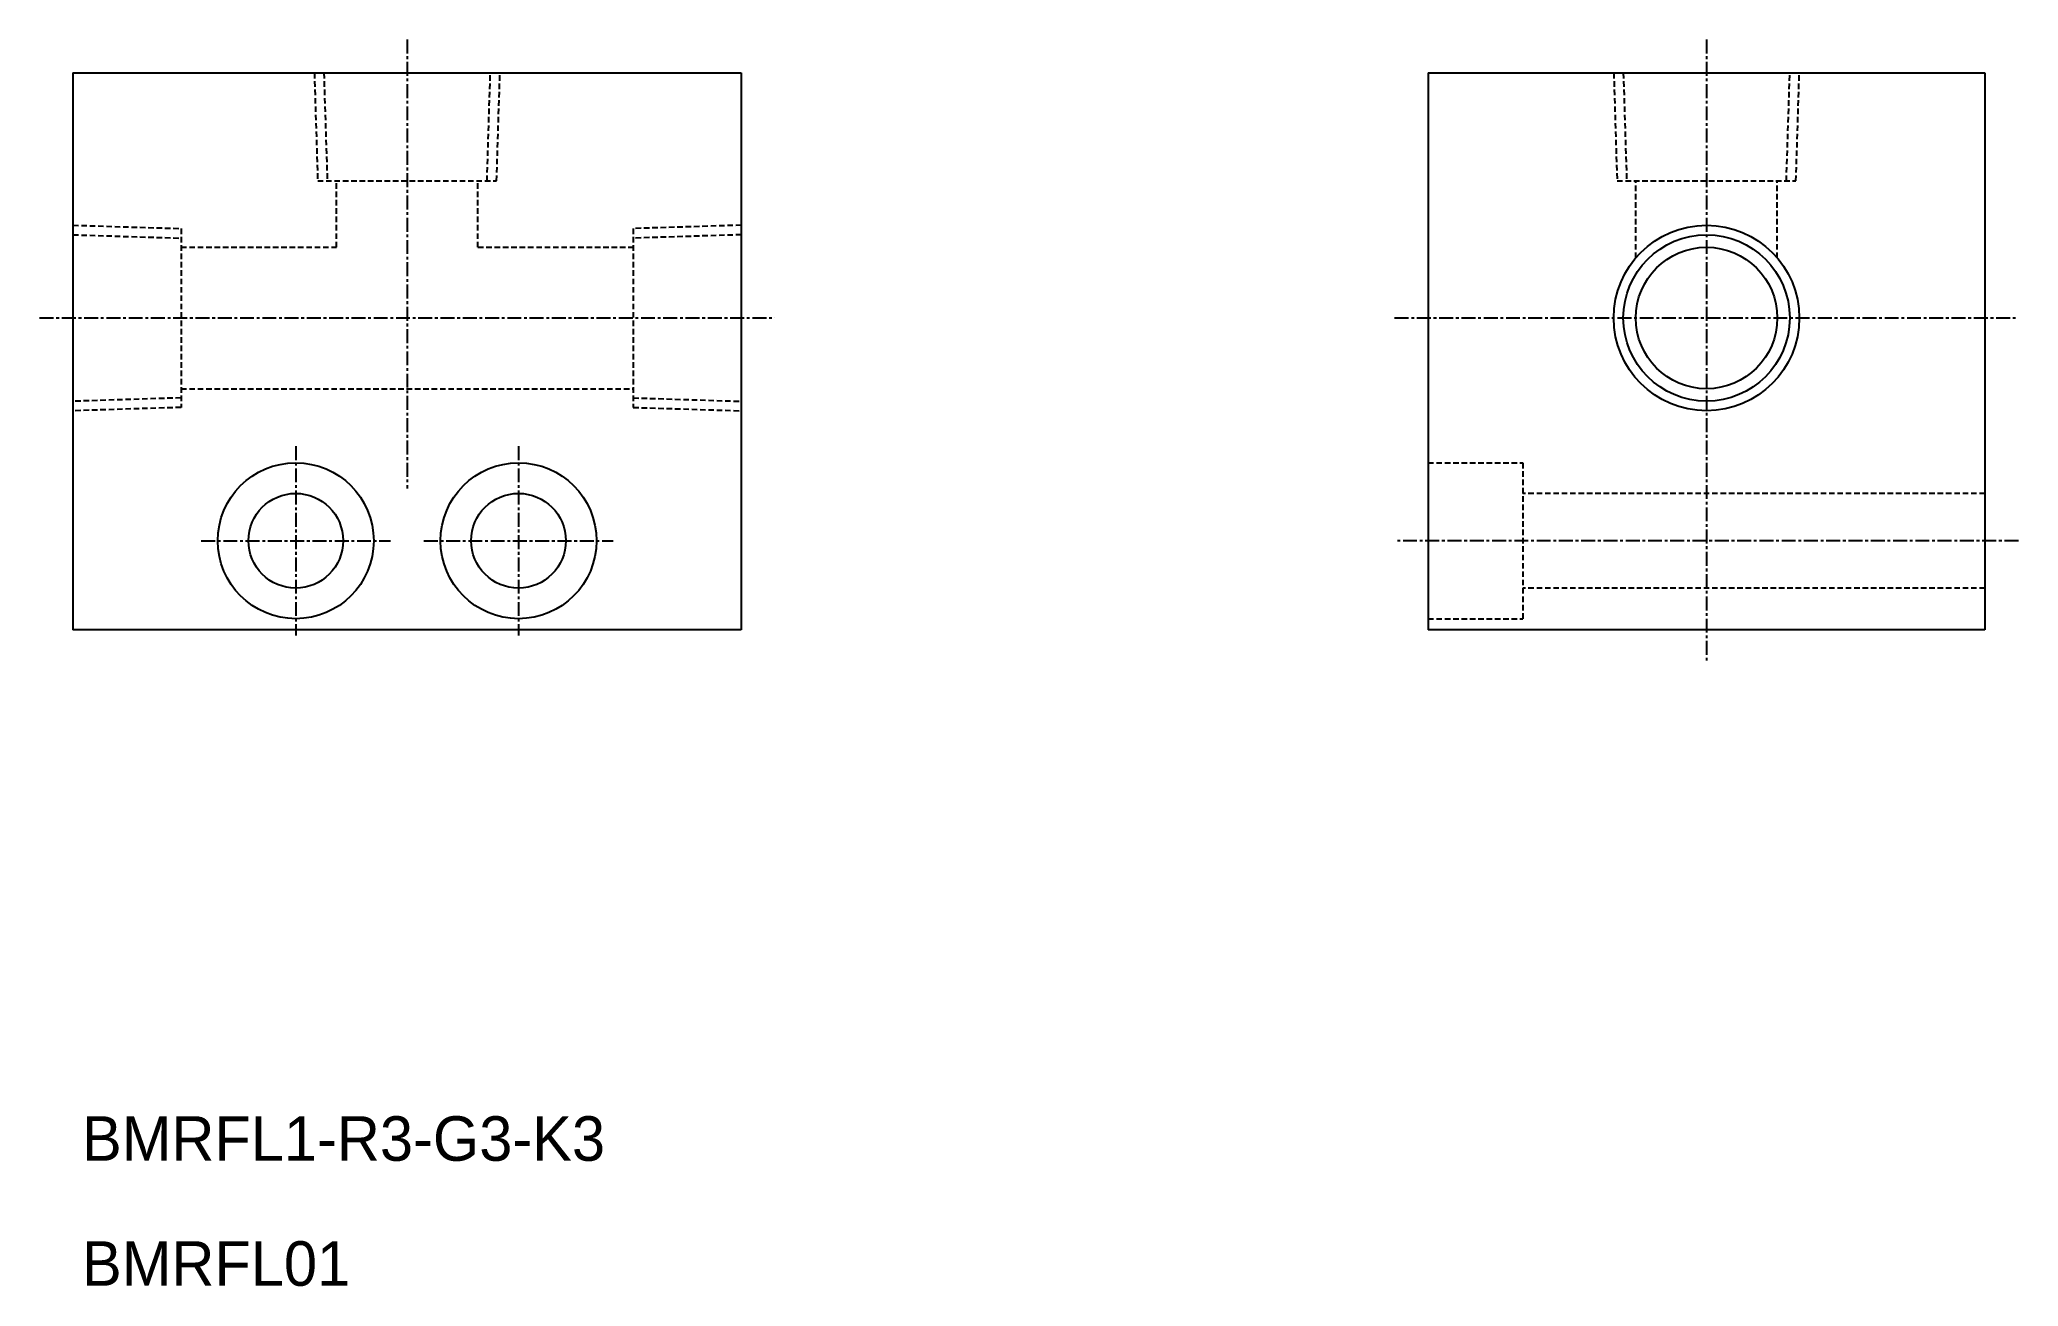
# Model space of a CAD drawing. Extents: x 240 to 418, y 310 to 422.
import ezdxf

# ---------------------------------------------------------------- set-up
doc = ezdxf.new("R2010")
doc.units = 0
doc.linetypes.add('CENTER', pattern=[2, 1.25, -0.25, 0.25, -0.25])
doc.linetypes.add('DASHED', pattern=[0.75, 0.5, -0.25])
doc.layers.get('0').update_dxf_attribs({"linetype": 'CONTINUOUS'})
doc.layers.add('CENTER', color=1, linetype='CENTER')

msp = doc.modelspace()

# ---------------------------------------------------------------- linework, layer by layer
at = {"color": 7, "linetype": 'CONTINUOUS'}
for p, q in [((242.92, 418.56), (242.92, 368.56)), ((242.92, 418.56), (302.92, 418.56)), ((302.92, 418.56), (302.92, 368.56)), ((364.58, 418.56), (364.58, 368.56)), ((364.58, 418.56), (414.58, 418.56)), ((414.58, 418.56), (414.58, 368.56)), ((302.92, 368.56), (242.92, 368.56)), ((414.58, 368.56), (364.58, 368.56))]:
    msp.add_line(p, q, dxfattribs=at)
at = {"color": 3, "linetype": 'DASHED'}
for p, q in [((264.59, 418.56), (264.89, 408.86)), ((265.44, 418.56), (265.75, 408.86)), ((280.09, 408.86), (280.39, 418.56)), ((280.95, 408.86), (281.25, 418.56)), ((381.25, 418.56), (381.55, 408.86)), ((382.11, 418.56), (382.41, 408.86)), ((396.75, 408.86), (397.06, 418.56)), ((397.61, 408.86), (397.91, 418.56)), ((264.89, 408.86), (280.95, 408.86)), ((266.57, 402.91), (266.57, 408.86)), ((279.27, 402.91), (279.27, 408.86)), ((381.55, 408.86), (397.61, 408.86)), ((383.23, 401.95), (383.23, 408.86)), ((395.93, 401.95), (395.93, 408.86)), ((242.92, 404.89), (252.62, 404.59)), ((242.92, 404.03), (252.62, 403.73)), ((252.62, 404.59), (252.62, 388.53)), ((302.92, 404.89), (293.22, 404.59)), ((293.22, 404.59), (293.22, 388.53)), ((302.92, 404.03), (293.22, 403.73)), ((252.62, 402.91), (266.57, 402.91)), ((279.27, 402.91), (293.22, 402.91)), ((252.62, 389.39), (242.92, 389.08)), ((252.62, 390.21), (293.22, 390.21)), ((293.22, 389.39), (302.92, 389.08)), ((252.62, 388.53), (242.92, 388.23)), ((293.22, 388.53), (302.92, 388.23)), ((364.58, 383.56), (373.08, 383.56)), ((373.08, 383.56), (373.08, 369.56)), ((414.58, 380.81), (373.08, 380.81)), ((414.58, 372.31), (373.08, 372.31)), ((364.58, 369.56), (373.08, 369.56))]:
    msp.add_line(p, q, dxfattribs=at)
at = {"color": 3, "linetype": 'CONTINUOUS'}
msp.add_circle((389.58, 396.56), 8.33, dxfattribs=at)
at = {"color": 7, "linetype": 'CONTINUOUS'}
for centre, radius in [((389.58, 396.56), 7.47), ((389.58, 396.56), 6.35), ((262.92, 376.56), 7), ((282.92, 376.56), 7), ((262.92, 376.56), 4.25), ((282.92, 376.56), 4.25)]:
    msp.add_circle(centre, radius, dxfattribs=at)
at = {"layer": 'CENTER'}
for p, q in [((272.92, 421.56), (272.92, 381.24)), ((389.58, 421.56), (389.58, 365.56)), ((239.92, 396.56), (305.92, 396.56)), ((361.58, 396.56), (417.58, 396.56)), ((262.92, 385.06), (262.92, 368.06)), ((282.92, 385.06), (282.92, 368.06)), ((254.42, 376.56), (271.42, 376.56)), ((274.42, 376.56), (291.42, 376.56)), ((417.58, 376.56), (361.58, 376.56))]:
    msp.add_line(p, q, dxfattribs=at)

# ---------------------------------------------------------------- texts
at = {"color": 7, "linetype": 'CONTINUOUS'}
for s, p in [('BMRFL1-R3-G3-K3', (243.73, 320.89)), ('BMRFL01', (243.73, 309.67))]:
    msp.add_text(s, height=4, dxfattribs=at).set_placement(p)

doc.saveas('drawing.dxf')
